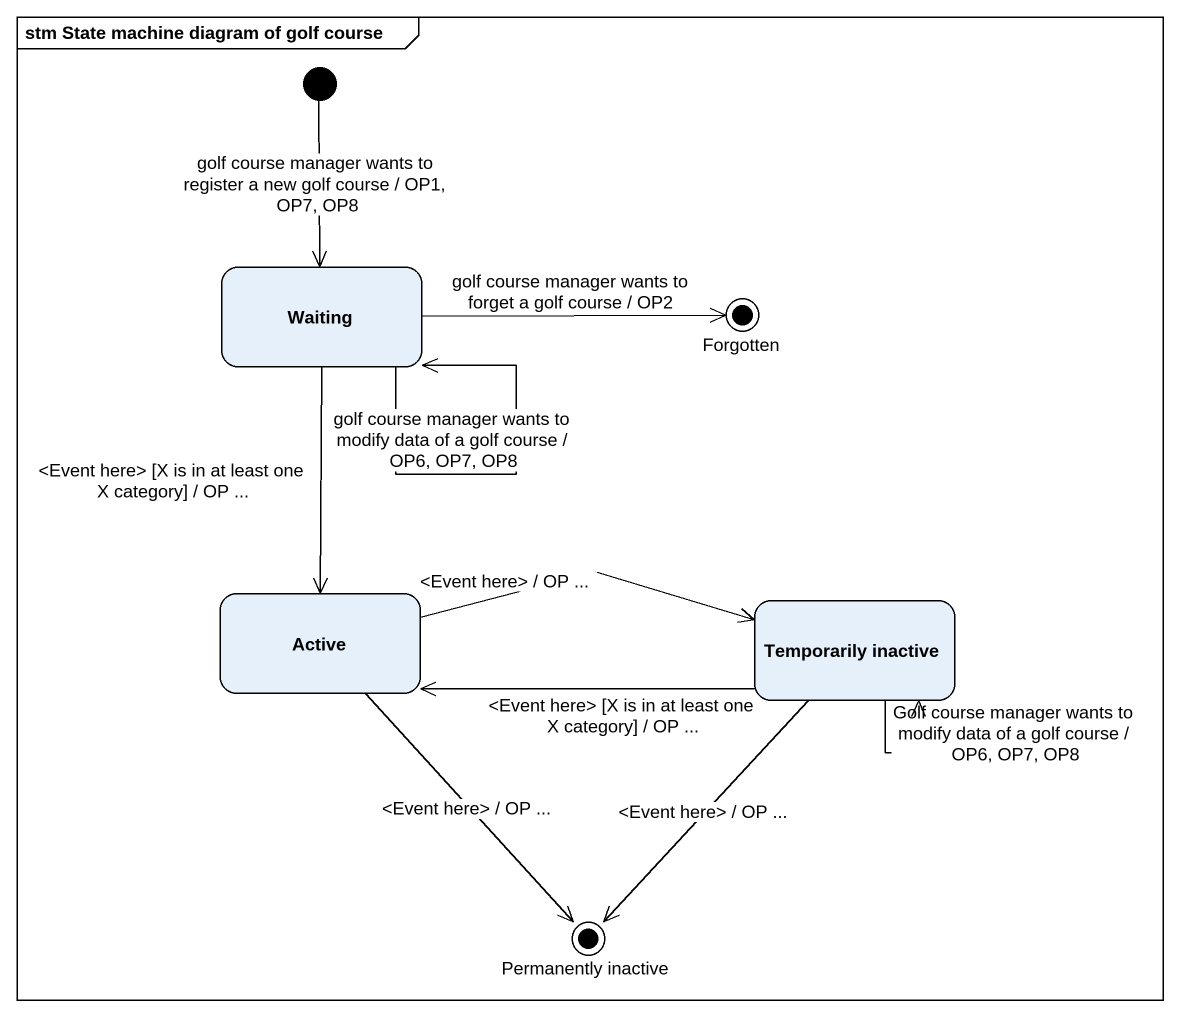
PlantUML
@startuml
mainframe stm State machine diagram of golf course
hide empty description
state Waiting
state Forgotten <<end>>
state Active
state "Temporarily inactive" as Temporarily_inactive
state "Permanently inactive" as Permanently_inactive <<end>>
[*] --> Waiting : golf course manager wants to register a new golf course / OP1, OP7, OP8
Waiting --> Waiting : golf course manager wants to modify data of a golf course / OP6, OP7, OP8
Waiting -right-> Forgotten : golf course manager wants to forget a golf course / OP2
Waiting --> Active : <Event here> [X is in at least one X category] / OP ...
Active -right-> Temporarily_inactive : <Event here> / OP ...
Active --> Permanently_inactive : <Event here> / OP ...
Temporarily_inactive -left-> Active : <Event here> [X is in at least one X category] / OP ...
Temporarily_inactive --> Temporarily_inactive : Golf course manager wants to modify data of a golf course / OP6, OP7, OP8
Temporarily_inactive --> Permanently_inactive : <Event here> / OP ...
@enduml
